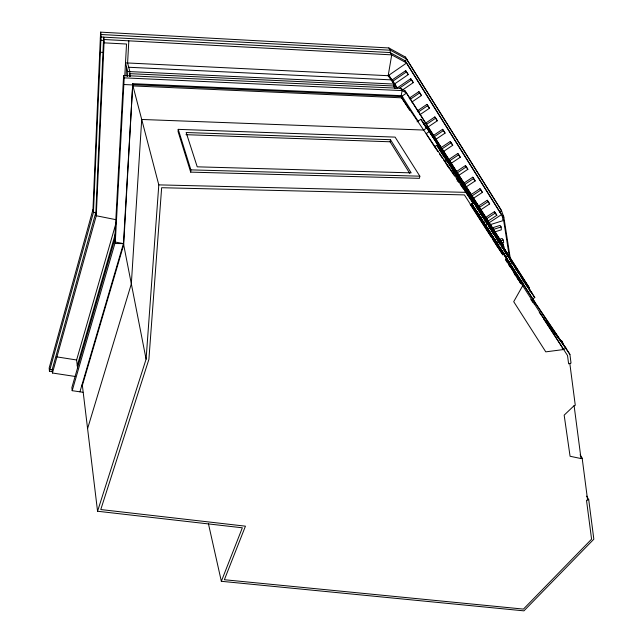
<?xml version="1.0" encoding="UTF-8"?>
<svg xmlns="http://www.w3.org/2000/svg" width="643" height="643" viewBox="0 0 643 643"><rect width="100%" height="100%" fill="white"/><g stroke="black" fill="none" stroke-linecap="round" stroke-linejoin="round"><path stroke-width="0.96" d="M52.413 371.678L49.439 371.228L93.444 212.407L92.97 209.546L100.597 32.15L388.83 47.944L405.275 56.978L501.54 210.719L503.839 217.125L510.478 259.651M75.199 376.468L52.453 373.012L96.265 215.751L95.791 212.873L93.444 212.407L101.136 34.505L100.597 32.15M115.965 219.681L96.265 215.751L104.19 39.52L103.636 37.141L95.855 212.447L52.163 369.757L52.453 373.012M114.703 240.755L123.617 75.52L400.549 88.332L404.986 90.808L406.561 93.066L503.316 244.862L504.53 250.368M123.617 75.52L124.203 77.859L115.218 243.512L123.456 243.617L146.09 359.172L97.559 511.241L242.339 527.799L221.345 581.304L523.941 610.85L593.835 539.188L588.707 499.571L586.649 496.123M124.79 75.874L126.526 44.029L104.045 42.848L103.491 40.453L100.887 40.316L100.348 37.945M126.116 76.147L126.607 67.161M128.825 40.83L127.595 62.974L129.862 71.606L129.573 76.654M127.459 76.493L127.732 71.51L125.498 62.869L388.179 75.705L389.529 76.461L397.438 88.187M79.941 391.828L123.456 243.617L132.763 83.678L401.2 95.678L402.036 96.145L402.695 97.101L401.65 97.816L132.948 85.921L158.797 184.879L146.09 359.172M132.763 83.678L123.689 244.782L82.095 386.33L81.934 385.036M178.232 129.356L178.063 131.526L190.698 172.131L419.429 178.328L419.839 176.182L395.107 137.112L178.232 129.356L190.891 169.873L190.698 172.131M130.441 76.332L129.749 73.656L393.564 85.985L395.276 84.82L393.902 84.056L388.179 75.705L391.724 54.864L390.076 52.557L390.47 50.226L388.83 47.944M395.188 88.509L393.564 85.985L393.902 84.056L127.732 71.51M409.704 173.305L390.116 141.781L390.478 139.7L186.148 132.514L197.224 166.826L411.166 172.863L390.478 139.7M409.623 110.234L401.65 97.816L401.859 96.643L401.2 95.678L402.1 90.591L400.549 88.332M92.97 209.546L49.165 367.989L49.439 371.228M77.61 368.463L76.613 359.984L116.118 222.759M77.273 365.61L115.418 233.594M72.201 390.679L115.298 242.041L114.784 239.284L71.863 387.6L72.201 390.679L82.915 392.262M87.585 428.632L131.341 283.844L141.709 119.469L423.665 130.047L426.968 127.82L529.02 287.397L426.968 127.82M569.819 363.432L575.276 405.299L574.103 405.677L564.168 415.145L570.068 456.265L581.023 458.555L582.164 458.186L587.598 499.933M388.179 75.705L406.641 62.982L404.945 60.667L390.076 52.557L101.031 36.997M391.876 80.118L405.677 70.682L408.257 74.612L394.448 84.04L388.75 75.239M392.696 81.307L406.521 71.855M402.783 89.787L413.296 82.617L410.724 78.703L396.988 88.083L394.585 84.346M399.432 88.179L411.576 79.885M409.237 98.202L418.874 91.652L419.734 92.849L421.43 95.534L411.785 102.084M410.081 99.408L419.734 92.849M417.331 110.885L426.896 104.391L427.772 105.605L429.436 108.257L419.855 114.743M418.175 112.107L427.772 105.605M417.066 121.816L420.852 119.26L436.468 141.902L455.839 172.252L447.946 160.654M425.288 123.368L434.805 116.946L435.681 118.175L437.32 120.78L427.804 127.201M426.148 124.605L435.681 118.175M429.468 131.445L426.148 133.68L434.781 147.143M433.133 135.673L442.585 129.307L443.469 130.553L445.085 133.117L435.632 139.475M434.001 136.919L443.469 130.553M434.555 146.733L436.758 145.254L446.869 159.97L459.423 179.614L457.189 181.093M441.106 147.625L450.253 141.492L451.145 142.746L452.736 145.278L443.59 151.402M441.982 148.887L451.145 142.746M446.869 159.97L444.618 161.473L443.501 159.842M448.718 159.56L457.8 153.484L458.7 154.754L460.267 157.246L451.185 163.314M449.602 160.838L458.7 154.754M456.393 171.593L465.419 165.581L466.32 166.858L467.871 169.318L458.837 175.322M456.458 173.433L466.32 166.858M459.319 182.781L460.806 181.792L455.75 174.414M462.96 183.721L472.75 177.227L475.185 180.932L466.207 186.888M464.672 184.485L473.658 178.521M471.062 194.596L479.967 188.696L480.892 190.006L482.387 192.386L473.473 198.285M471.962 195.914L480.892 190.006M471.327 201.524L472.798 200.552L460.806 181.792M470.78 204.836L473.192 203.244L466.223 192.361L401.65 97.816M474.261 202.834L472.058 204.289L483.785 222.591L485.963 221.16L467.22 192.554M478.4 206.114L487.249 200.27L488.182 201.589L489.661 203.935L480.795 209.771M479.308 207.432L488.182 201.589M485.634 217.455L494.427 211.668L495.359 212.994L496.822 215.309L488.013 221.096M486.55 218.789L495.359 212.994M101.136 34.505L390.47 50.226L406.963 59.277L404.945 60.667L499.675 211.941L501.54 210.719L405.275 56.978M485.288 224.937L487.466 223.507L498.799 241.246L496.645 242.652L483.657 222.534M489.186 222.719L501.556 214.593L406.641 62.982L391.724 54.864L104.19 39.52M497.971 244.71L500.125 243.303L511.41 260.962L509.28 262.352L496.846 243.054M492.345 238.866L497.208 246.446L498.365 245.69L471.544 203.927M501.653 245.947L503.316 244.862L404.986 90.808M497.208 246.446L502.85 254.797L504.024 254.041L489.042 231.922M505.647 259.145L567.528 355.547L568.613 363.817L571.024 363.046L569.907 354.43L565.872 348.12L563.662 349.527L545.778 351.858L513.709 301.68L522.454 286.159L523.603 285.42L520.918 281.224L519.761 281.964L505.647 259.145L506.813 258.39L495.624 241.872M510.253 263.887L512.383 262.497L523.314 279.601L521.208 280.967L509.135 262.223M522.229 282.574L524.334 281.216L534.775 297.556L532.693 298.899L521.111 280.927M534.036 303.93L535.426 303.038L471.528 203.333M514.103 273.564L515.252 272.841L500.206 248.64M588.707 499.571L586.496 500.294L591.584 539.164L523.434 609.098L224.375 579.729L245.449 526.175L100.774 509.545L148.895 359.373L161.65 187.716L464.407 194.909L502.85 254.797M560.873 341.047L561.669 340.798L562.617 342.197L562.874 344.101M561.821 342.454L562.617 342.197M502.456 217.559L503.839 217.125L502.432 215.148M489.886 224.769L503.654 220.445L501.556 214.593L499.675 211.941M491.574 228.072L500.077 225.396L501.17 226.955L501.323 229.832L494.837 231.874M492.651 229.639L501.17 226.955M499.346 239.357L502.159 238.473L503.244 240.048L503.67 242.765L501.797 243.351M500.423 240.94L503.244 240.048M93.444 212.407L95.855 212.447L96.337 215.325M158.797 184.879L466.223 192.361M190.891 169.873L419.839 176.182M185.964 134.684L390.116 141.781M133.021 84.675L401.859 96.643L402.695 97.101M123.842 84.53L132.691 84.924M124.203 77.859L402.1 90.591L406.561 93.066L402.036 96.145L418.223 121.382M128.721 67.258L391.016 79.853L392.383 80.608L396.715 87.368M100.372 52.26L102.96 52.396M49.945 369.42L52.163 369.757M56.946 356.897L76.613 359.984M115.298 242.041L123.456 243.617M562.183 348.184L563.662 349.527L543.415 318.558M483.657 222.317L484.042 222.864M479.332 215.542L478.746 214.674L479.574 215.887L478.006 213.428M486.518 226.722L485.2 224.672L486.574 226.802M539.252 312.337L565.872 348.12L532.645 298.923M502.505 251.751L499.547 247.129M501.636 250.328L501.403 249.99M501.813 250.617L502.939 252.369M486.992 227.526L489.821 231.874M502.239 251.325L501.886 250.786M485.931 225.878L486.815 227.18M502.786 252.169C504.538 254.837 501.894 250.794 502.85 252.201M545.875 320.552L565.872 348.12M485.232 224.753L484.935 224.286L485.658 225.396M408.257 74.612L405.677 70.682M413.296 82.617L410.724 78.703M421.43 95.534L418.874 91.652M429.436 108.257L426.896 104.391M437.32 120.78L434.805 116.946M445.085 133.117L442.585 129.307M505.438 256.244L505.928 257.039M452.736 145.278L450.253 141.492M460.267 157.246L457.8 153.484M496.155 241.808L495.721 241.117L497.344 243.657M467.871 169.318L465.419 165.581M502.713 219.11L503.654 220.445L509.385 257.087M475.185 180.932L472.75 177.227M481.47 191.084L482.387 192.386M497.77 244.324L498.389 245.24L497.449 243.785M489.661 203.935L487.249 200.27M496.822 215.309L494.427 211.668M492.409 235.973L493.31 237.363L491.766 234.984M429.637 132.128L422.604 121.937L426.823 128.536M430.376 133.197L454.038 169.511M477.845 213.187L475.933 210.269M495.359 240.522C490.697 233.329 499.169 246.398 494.178 238.722M504.642 255.022C506.314 257.666 503.139 252.699 505.044 255.617M452.937 168.643L454.601 171.062M455.71 172.678L479.702 209.65L472.356 198.936M455.574 172.605L477.87 206.869L471.737 197.915M476.511 211.161L477.034 211.933M449.071 164.319L456.273 174.824L439.868 149.98L446.893 160.975M452.407 169.382L459.423 179.614M452.375 169.487L454.625 172.774M453.58 171.432L469.864 196.099L465.371 189.524M468.972 193.993L470.668 196.461M462.558 185.417L464.246 187.885M480.562 217.503L481.422 218.773L480.779 217.76M505.703 256.67L507.158 258.928L506.813 258.382M462.55 185.586L463.627 187.161M465.243 189.524L472.798 200.552M465.058 189.388L466.143 190.971M468.562 194.684L483.038 216.707L478.786 210.478M503.027 245.128L503.895 246.406M485.087 219.528L486.743 221.948M487.844 223.563L491.71 229.221M476.125 206.588L477.725 208.919M485.087 219.625L486.14 221.168M487.732 223.491L507.423 253.905L502.601 246.824M393.564 85.985L395.172 88.332M476.109 206.733L477.749 209.136M478.738 210.719L487.466 223.507M480.972 214.159L479.903 212.592L480.964 214.256M482.041 215.718L495.962 236.929L488.969 226.666M446.684 164.415L454.585 175.981M456.273 178.457L459.094 182.588M460.219 184.244L463.603 189.203M464.728 190.85L473.192 203.244M435.118 147.552L437.907 151.652M439.587 154.103L442.376 158.202M500.061 247.917L500.817 249.042L500.584 248.664M488.873 226.69L489.974 228.305M491.083 229.929L499.603 242.435M492.257 231.769L508.388 256.364L501.315 245.98M501.219 244.887L503.461 248.174M504.578 249.822L509.063 256.404M501.17 245.931L502.794 248.407M503.863 249.886L512.383 262.497M512.696 263.839L513.797 265.455M514.119 266.081L523.314 279.601M526.705 284.391L529.35 288.289L529.792 291.255M515.365 268.018L524.334 281.216M477.387 212.463L478.046 213.572M479.405 215.678L480.699 217.664M480.417 217.238L479.574 215.887M485.883 225.749L485.594 225.323M503.863 253.816L503.147 252.715L503.541 253.278M481.302 218.572L481.631 219.11M482.121 219.85L481.711 219.215M524.318 282.02L532.074 293.441L524.616 281.771M525.114 283.33L534.775 297.556M488.543 229.873L488.133 229.238M491.027 233.811L489.636 231.625M493.462 237.621C493.261 237.251 494.145 238.682 492.964 236.809M501.21 249.661L500.736 248.905M485.111 226.127L487.354 229.438M504.425 254.66L504.104 254.154L504.385 254.596M488.913 231.97L490.593 234.446M492.273 236.921L494.507 240.225M507.576 261.476L520.918 281.224M510.807 266.475L523.603 285.42M532.629 299.204L533.73 300.844M534.839 302.491L569.907 354.43M496.726 242.684L496.002 241.551L496.621 242.475M514.617 274.328L515.646 275.855M517.189 278.146L518.218 279.673M519.681 282.036L520.79 283.684M480.49 217.382L480.924 218.073M486.912 227.413L487.852 228.812L487.217 227.815M488.744 230.218L489.042 230.7M492.811 236.608L493.261 237.291M505.904 257.007L506.893 258.51M496.798 242.765L497.087 243.271L496.058 241.655M490.4 232.798L490.223 232.541M530.821 299.373L533.015 302.676M484.002 222.791L482.162 220.002L482.604 220.686M504.779 255.231L505.76 256.75M487.434 228.144L486.076 226.103M500.021 247.788L498.872 246.052L499.37 246.848M502.89 252.337L503.164 252.755M480.072 216.667L479.638 216.056M489.026 230.684L489.419 231.247M506.499 257.899L506.009 257.184M489.653 231.617L488.342 229.599M500.061 247.852L500.527 248.576M479.863 216.321L480.16 216.795M489.845 231.954L489.701 231.689M500.455 248.471L499.249 246.599L499.498 247.041M501.789 250.593L502.464 251.67M470.17 204.337L491.26 237.179M420.852 119.26L426.655 128.351M520.388 275.148L505.093 251.952L508.605 257.489M452.302 169.559L453.926 172.091M455.541 174.623L457.784 178.015M458.772 179.678L460.388 182.21M467.131 192.747L468.715 195.223M470.298 197.69L471.986 200.222M472.926 201.814L474.51 204.281M481.912 215.847L484.163 219.255M485.119 220.862L487.362 224.254M492.112 231.81L493.181 233.481M495.311 236.809L497.626 240.321M497.971 240.972L500.23 244.38M510.124 259.86L512.495 263.694M515.236 267.97L516.273 269.594M517.31 271.217L519.528 274.577M520.412 276.072L522.703 279.552M436.758 145.254L444.313 157.069M446.475 160.445L447.552 162.132M446.62 164.471L448.79 167.847M445.141 162.293L446.186 163.933M479.967 188.696L480.972 190.288M505.776 260.11L507.335 262.633M508.902 265.157L509.939 266.837M580.074 454.794L582.164 458.186M501.572 242.315L502.151 243.85M208.469 523.884L221.345 581.304M574.103 405.677L581.023 458.555M82.368 385.398L97.559 511.241"/></g></svg>
